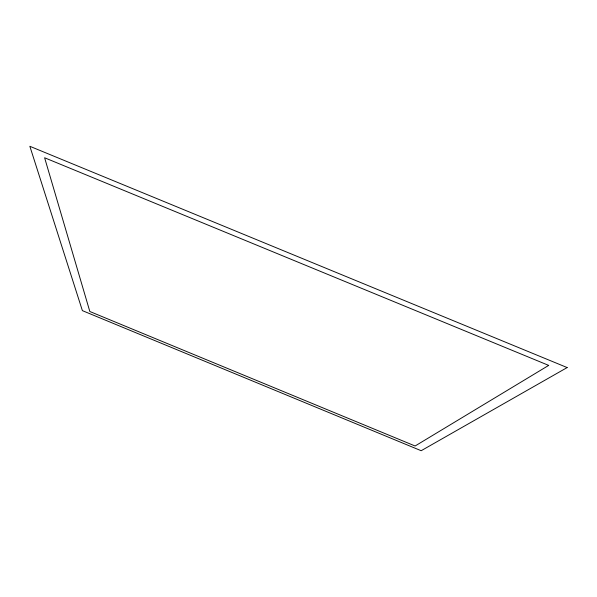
<?xml version="1.0" encoding="UTF-8"?>
<svg xmlns="http://www.w3.org/2000/svg" width="597" height="597" viewBox="0 0 597 597"><rect width="100%" height="100%" fill="white"/><g stroke="black" fill="none" stroke-linecap="round" stroke-linejoin="round"><path stroke-width="0.9" d="M548.688 365.394L415.109 445.989L89.834 311.507L44.611 157.765L548.688 365.394M567.15 367.565L421.176 450.713L82.386 310.634L29.85 146.287L567.15 367.565"/></g></svg>
